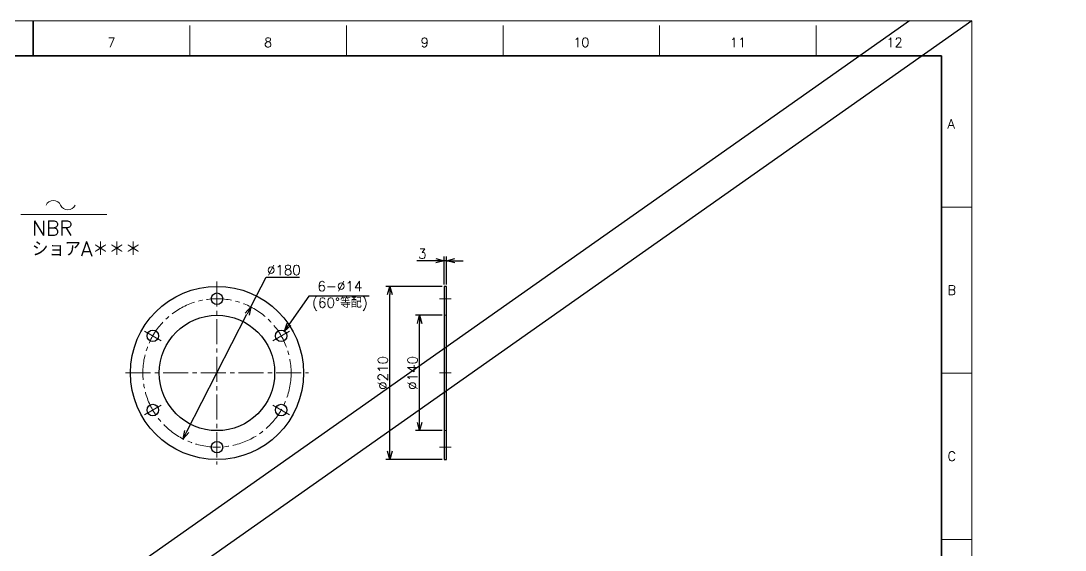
# Model space of a CAD drawing. Header units: millimetres. Extents: x 0 to 4931, y -34 to 1655.
# Drawn here: x 1198 to 2465, y 1013 to 1655 of the extents above; entities that cross this region are included whole.
import ezdxf
from ezdxf import colors
from ezdxf.entities.mleader import LeaderData, LeaderLine
from ezdxf.enums import TextEntityAlignment as Align
from ezdxf.math import Vec2, Vec3

# ---------------------------------------------------------------- set-up
doc = ezdxf.new("R2010")
doc.units = ezdxf.units.MM
doc.header["$LTSCALE"] = 1.6
doc.header["$PDMODE"] = 99
doc.header["$PDSIZE"] = 1
doc.linetypes.add('CENTER2', pattern=[28.575, 19.05, -3.175, 3.175, -3.175])
doc.linetypes.add('HIDDEN', pattern=[9.525, 6.35, -3.175])
for name, color, linetype, lineweight in [('01_NORMAL', 7, 'Continuous', 25), ('04_HIDDEN', 2, 'HIDDEN', 13), ('05_CENTER', 4, 'CENTER2', 13), ('07_寸法線', 3, 'Continuous', 9), ('08_DIM', 3, 'Continuous', 13), ('90_FRAME', 5, 'Continuous', 35)]:
    doc.layers.add(name, color=color, linetype=linetype, lineweight=lineweight)
doc.layers.add('10_DRAFT', color=8, linetype='Continuous', lineweight=0, plot=False)
doc.layers.add('91_BLANK', color=5, linetype='Continuous', lineweight=0, plot=False)
doc.styles.add('KSS_TXT', font='txt.shx', dxfattribs={"bigfont": 'extfont2.shx'})
doc.styles.get("Standard").update_dxf_attribs({"font": 'txt.shx', "bigfont": 'extfont2.shx'})
doc.dimstyles.new('KSS_DIM', dxfattribs={"dimscale": 4, "dimtxt": 3, "dimasz": 2.5, "dimexe": 1.25, "dimexo": 0.625, "dimtad": 1, "dimdsep": 46, "dimtxsty": 'KSS_TXT', "dimblk": 'OPEN30', "dimcen": 0, "dimazin": 2, "dimtfac": 0.75, "dimtmove": 0, "dimatfit": 3, "dimldrblk": 'OPEN30', "dimfxl": 1.25, "dimtolj": 1, "dimarcsym": 0})
doc.dimstyles.new('KSS_DIM$3', dxfattribs={"dimscale": 4, "dimtxt": 3, "dimasz": 2.5, "dimexe": 1.25, "dimexo": 0.625, "dimtad": 1, "dimtih": 1, "dimtoh": 1, "dimdsep": 46, "dimtxsty": 'KSS_TXT', "dimblk": 'OPEN30', "dimcen": 0, "dimazin": 2, "dimtfac": 0.75, "dimtofl": 0, "dimtmove": 0, "dimatfit": 3, "dimldrblk": 'OPEN30', "dimfxl": 1.25, "dimtolj": 1, "dimarcsym": 0})

# ---------------------------------------------------------------- blocks, each defined once
blk = doc.blocks.new('_Open30')
at = {"color": 0, "linetype": 'ByBlock', "lineweight": -2}
for p, q in [((-1, 0.27), (0, 0)), ((0, 0), (-1, -0.27)), ((0, 0), (-1, 0))]:
    blk.add_line(p, q, dxfattribs=at)
blk = doc.blocks.new('*D170')
at = {"layer": '08_DIM', "color": 0, "lineweight": -2, "transparency": 16777216}
for p, q in [((1709.1, 1298.4), (1676.8, 1298.4)), ((1681.8, 1168.4), (1681.8, 1288.4)), ((1709.1, 1158.4), (1676.8, 1158.4))]:
    blk.add_line(p, q, dxfattribs=at)
at = {"layer": 'Defpoints', "color": 0, "transparency": 16777216}
for p in [(1681.8, 1298.4), (1711.6, 1298.4), (1711.6, 1158.4)]:
    blk.add_point(p, dxfattribs=at)
at = {"layer": '08_DIM', "color": 0, "lineweight": -2, "transparency": 16777216, "xscale": 10, "yscale": 10, "zscale": 10}
for p, rotation in [((1681.8, 1298.4), 90), ((1681.8, 1158.4), 270)]:
    blk.add_blockref('_Open30', p, dxfattribs=dict(at, rotation=rotation))
at = {"layer": '08_DIM', "color": 0, "transparency": 16777216, "insert": (1673.3, 1228.4), "char_height": 12, "attachment_point": 5, "rotation": 90, "style": 'KSS_TXT'}
blk.add_mtext('\\A1;%%C140', dxfattribs=at)
blk = doc.blocks.new('*D171')
at = {"layer": '08_DIM', "color": 0, "lineweight": -2, "transparency": 16777216}
for p, q in [((1709.1, 1333.4), (1640.7, 1333.4)), ((1645.7, 1133.4), (1645.7, 1323.4)), ((1709.1, 1123.4), (1640.7, 1123.4))]:
    blk.add_line(p, q, dxfattribs=at)
at = {"layer": 'Defpoints', "color": 0, "transparency": 16777216}
for p in [(1645.7, 1333.4), (1711.6, 1333.4), (1711.6, 1123.4)]:
    blk.add_point(p, dxfattribs=at)
at = {"layer": '08_DIM', "color": 0, "lineweight": -2, "transparency": 16777216, "xscale": 10, "yscale": 10, "zscale": 10}
for p, rotation in [((1645.7, 1333.4), 90), ((1645.7, 1123.4), 270)]:
    blk.add_blockref('_Open30', p, dxfattribs=dict(at, rotation=rotation))
at = {"layer": '08_DIM', "color": 0, "transparency": 16777216, "insert": (1637.2, 1228.4), "char_height": 12, "attachment_point": 5, "rotation": 90, "style": 'KSS_TXT'}
blk.add_mtext('\\A1;%%C210', dxfattribs=at)
blk = doc.blocks.new('*D172')
at = {"layer": '08_DIM', "color": 0, "lineweight": -2, "transparency": 16777216}
for p, q in [((1711.6, 1335.9), (1711.6, 1369.6)), ((1714.6, 1335.9), (1714.6, 1369.6)), ((1701.6, 1364.6), (1678.6, 1364.6)), ((1714.6, 1364.6), (1711.6, 1364.6)), ((1724.6, 1364.6), (1734.6, 1364.6))]:
    blk.add_line(p, q, dxfattribs=at)
at = {"layer": 'Defpoints', "color": 0, "transparency": 16777216}
for p in [(1711.6, 1364.6), (1711.6, 1333.4), (1714.6, 1333.4)]:
    blk.add_point(p, dxfattribs=at)
at = {"layer": '08_DIM', "color": 0, "lineweight": -2, "transparency": 16777216, "xscale": 10, "yscale": 10, "zscale": 10}
blk.add_blockref('_Open30', (1711.6, 1364.6), dxfattribs=at)
at = {"layer": '08_DIM', "color": 0, "lineweight": -2, "transparency": 16777216, "xscale": 10, "yscale": 10, "zscale": 10, "rotation": 180}
blk.add_blockref('_Open30', (1714.6, 1364.6), dxfattribs=at)
at = {"layer": '08_DIM', "color": 0, "transparency": 16777216, "insert": (1685.1, 1373.1), "char_height": 12, "attachment_point": 5, "style": 'KSS_TXT'}
blk.add_mtext('\\A1;3', dxfattribs=at)
blk = doc.blocks.new('*D174')
at = {"layer": '08_DIM', "color": 0, "lineweight": -2, "transparency": 16777216}
for p, q in [((1476.9, 1308.5), (1495.5, 1344.7)), ((1495.5, 1344.7), (1536, 1344.7)), ((1399.4, 1157.2), (1472.3, 1299.6))]:
    blk.add_line(p, q, dxfattribs=at)
at = {"layer": 'Defpoints', "color": 0, "transparency": 16777216}
for p in [(1476.9, 1308.5), (1394.8, 1148.3)]:
    blk.add_point(p, dxfattribs=at)
at = {"layer": '08_DIM', "color": 0, "lineweight": -2, "transparency": 16777216, "xscale": 10, "yscale": 10, "zscale": 10}
for p, rotation in [((1476.9, 1308.5), 62.87777166733505), ((1394.8, 1148.3), 242.8777716673351)]:
    blk.add_blockref('_Open30', p, dxfattribs=dict(at, rotation=rotation))
at = {"layer": '08_DIM', "color": 0, "transparency": 16777216, "insert": (1517, 1353.2), "char_height": 12, "attachment_point": 5, "style": 'KSS_TXT'}
blk.add_mtext('\\A1;%%C180', dxfattribs=at)
blk = doc.blocks.new('*D176')
at = {"layer": '08_DIM', "color": 0, "lineweight": -2, "transparency": 16777216}
for p, q in [((1547.2, 1321.6), (1523.5, 1287.4)), ((1620.5, 1321.6), (1547.2, 1321.6))]:
    blk.add_line(p, q, dxfattribs=at)
at = {"layer": 'Defpoints', "color": 0, "transparency": 16777216}
for p in [(1509.8, 1267.7), (1517.8, 1279.2)]:
    blk.add_point(p, dxfattribs=at)
at = {"layer": '08_DIM', "color": 0, "lineweight": -2, "transparency": 16777216, "xscale": 10, "yscale": 10, "zscale": 10, "rotation": 235.3403812692133}
blk.add_blockref('_Open30', (1517.8, 1279.2), dxfattribs=at)
at = {"layer": '08_DIM', "color": 0, "transparency": 16777216, "insert": (1585.1, 1321.6), "char_height": 12, "attachment_point": 5, "style": 'KSS_TXT'}
blk.add_mtext('\\A1;6-%%C14\\P(60°等配)', dxfattribs=at)
blk = doc.blocks.new('p1ba05')
for centre, start, end in [((-2.95, 0.29), 24.2276, 155.5758), ((0, 1.62), 204.2276, 335.5758)]:
    blk.add_arc(centre, 1.62, start, end)
blk = doc.blocks.new('AM_BALLOON1')
at = {"transparency": 16777216}
blk.add_circle((0, 0), 5, dxfattribs=at)
blk.add_attdef('B_NUMBER', text='', height=3, dxfattribs=at).set_placement((0, 0), align=Align.MIDDLE_CENTER)
blk = doc.blocks.new('_OPEN')
at = {"color": 0, "linetype": 'ByBlock'}
for p, q in [((-1, 0.17), (0, 0)), ((0, 0), (-1, -0.17)), ((0, 0), (-1, 0))]:
    blk.add_line(p, q, dxfattribs=at)

msp = doc.modelspace()

# ---------------------------------------------------------------- linework, layer by layer
at = {"color": 3}
msp.add_lwpolyline([(1714.606, 1333.412), (1711.606, 1333.412), (1711.606, 1123.412), (1714.606, 1123.412)], close=True, dxfattribs=at)
for centre, radius in [((1435.876, 1228.412), 105), ((1435.876, 1318.412), 7), ((1435.876, 1228.412), 70), ((1357.934, 1273.412), 7), ((1513.819, 1273.412), 7), ((1357.934, 1183.412), 7), ((1513.819, 1183.412), 7), ((1435.876, 1138.412), 7)]:
    msp.add_circle(centre, radius, dxfattribs=at)
at = {"layer": '01_NORMAL'}
for p, q in [((2352.09, 1655.492), (0, 0)), ((2276.442, 1655.492), (0, 53.245))]:
    msp.add_line(p, q, dxfattribs=at)
at = {"layer": '04_HIDDEN', "color": 3}
for p, q in [((1714.606, 1298.412), (1711.606, 1298.412)), ((1714.606, 1158.412), (1711.606, 1158.412))]:
    msp.add_line(p, q, dxfattribs=at)
at = {"layer": '05_CENTER'}
for p, q in [((1435.876, 1339.397), (1435.876, 1117.428)), ((1720.258, 1318.412), (1705.942, 1318.412)), ((1368.066, 1267.563), (1347.802, 1279.262)), ((1503.687, 1267.563), (1523.95, 1279.262)), ((1324.892, 1228.412), (1546.861, 1228.412)), ((1720.265, 1228.412), (1705.948, 1228.412)), ((1368.066, 1189.262), (1347.802, 1177.563)), ((1503.687, 1189.262), (1523.95, 1177.563)), ((1720.258, 1138.412), (1705.942, 1138.412))]:
    msp.add_line(p, q, dxfattribs=at)
msp.add_circle((1435.876, 1228.412), 90, dxfattribs=at)
at = {"layer": '08_DIM'}
msp.add_line((1197.868, 1420.761), (1301.992, 1420.761), dxfattribs=at)
at = {"layer": '10_DRAFT'}
msp.add_line((1714.606, 1228.412), (1711.606, 1228.412), dxfattribs=at)
at = {"layer": '90_FRAME'}
msp.add_line((1212.8, 1655.492), (1212.8, 1613), dxfattribs=at)
at = {"layer": '90_FRAME', "color": 4, "lineweight": 13}
for p, q in [((1402.891, 1613), (1402.891, 1649.812)), ((1592.982, 1613), (1592.982, 1649.812)), ((1783.073, 1613), (1783.073, 1649.812)), ((1973.164, 1613), (1973.164, 1649.812)), ((2163.255, 1613), (2163.255, 1649.812)), ((2352.09, 1429.72), (2315.279, 1429.72)), ((2352.09, 1228.088), (2315.279, 1228.088)), ((2352.09, 1026.456), (2315.279, 1026.456))]:
    msp.add_line(p, q, dxfattribs=at)
at = {"layer": '90_FRAME'}
msp.add_lwpolyline([(110.322, 36.647), (2315.279, 36.647), (2315.279, 1613), (110.322, 1613)], close=True, dxfattribs=at)
at = {"layer": '91_BLANK'}
msp.add_lwpolyline([(0, 0), (2352.09, 0), (2352.09, 1655.492), (0, 1655.492)], close=True, dxfattribs=at)

# ---------------------------------------------------------------- block references
at = {"layer": '08_DIM', "xscale": 6, "yscale": 6, "zscale": 6}
msp.add_blockref('p1ba05', (1254.929, 1426.231), dxfattribs=at)

# ---------------------------------------------------------------- texts
at = {"layer": '08_DIM', "style": 'KSS_TXT'}
for s, p in [('NBR', (1211.32, 1394.981)), ('ショアA＊＊＊', (1211.32, 1369.903))]:
    msp.add_text(s, height=18, dxfattribs=at).set_placement(p)
at = {"layer": '90_FRAME', "color": 0, "lineweight": 13, "style": 'KSS_TXT'}
for s, p in [('7', (1307.846, 1620.332)), ('8', (1497.937, 1620.332)), ('9', (1688.028, 1620.332)), ('10', (1878.119, 1620.332)), ('11', (2068.209, 1620.332)), ('12', (2258.3, 1620.332))]:
    msp.add_text(s, height=11.36, dxfattribs=at).set_placement(p, align=Align.BOTTOM_CENTER)
for s, p in [('A', (2322.597, 1530.536)), ('B', (2322.597, 1328.904)), ('C', (2322.597, 1127.272))]:
    msp.add_text(s, height=11.36, dxfattribs=at).set_placement(p, align=Align.MIDDLE_LEFT)

# ---------------------------------------------------------------- dimensions: what is measured, and where the dimension line sits
at = {"layer": '08_DIM'}
dim = msp.add_linear_dim(base=(1711.606, 1364.611), p1=(1714.606, 1333.412), p2=(1711.606, 1333.412), dimstyle='KSS_DIM', dxfattribs=at)
dim.commit()
dim.dimension.update_dxf_attribs({"geometry": '*D172', "text_midpoint": (1685.106, 1373.111)})
dim = msp.add_diameter_dim_2p(p1=(1394.846, 1148.309), p2=(1476.906, 1308.516), dimstyle='KSS_DIM$3', override={"dimpost": '%%C<>', "dimtix": 1, "dimatfit": 2}, dxfattribs=at)
dim.commit()
dim.dimension.update_dxf_attribs({"geometry": '*D174', "text_midpoint": (1516.958, 1344.734), "dimtype": 163})
dim = msp.add_diameter_dim_2p(p1=(1509.838, 1267.655), p2=(1517.799, 1279.17), text='6-<>', dimstyle='KSS_DIM$3', override={"dimpost": '%%C<>\\X(60°等配)', "dimtix": 1}, dxfattribs=at)
dim.commit()
dim.dimension.update_dxf_attribs({"geometry": '*D176', "text_midpoint": (1585.069, 1321.649), "dimtype": 163})
for base, p1, p2, picture, middle in [((1645.672, 1333.412), (1711.606, 1123.412), (1711.606, 1333.412), '*D171', (1637.172, 1228.412)), ((1681.805, 1298.412), (1711.606, 1158.412), (1711.606, 1298.412), '*D170', (1673.305, 1228.412))]:
    dim = msp.add_linear_dim(base=base, p1=p1, p2=p2, angle=90, text='%%C<>', dimstyle='KSS_DIM', dxfattribs=at)
    dim.commit()
    dim.dimension.update_dxf_attribs({"geometry": picture, "text_midpoint": middle})

# ---------------------------------------------------------------- leaders
at = {"layer": '07_寸法線'}
ml = msp.add_multileader_block('Standard', dxfattribs=at)
ml.set_content('AM_BALLOON1', color=256, scale=5)
ml.set_attribute('B_NUMBER', '15', width=0)
ml.set_leader_properties(color=256, linetype='ByLayer', lineweight=-1)
ml.set_arrow_properties(name='OPEN')
ml.build(insert=Vec2(0, 0))
ml.multileader.update_dxf_attribs({"leader_type": 0, "has_dogleg": 0, "text_right_attachment_type": 6, "dogleg_length": 0, "arrow_head_size": 10, "scale": 2.5, "block_connection_type": 1})
ctx = ml.context
ctx.base_point, ctx.scale, ctx.char_height, ctx.arrow_head_size, ctx.landing_gap_size, ctx.plane_origin = Vec3(3060.633, 1420.781), 2.5, 20, 10, 10, Vec3(3060.633, 1420.781)
ctx.right_attachment, ctx.attachment_type = 6, 1
notes = []
notes.append((ctx, [(0, (0, 0, 0), (0, 0), (1, 0), 1, [])]))
ctx.block.insert = Vec3(3060.633, 1420.781)
ml = msp.add_multileader_block('Standard', dxfattribs=at)
ml.set_content('AM_BALLOON1', color=256, scale=5)
ml.set_attribute('B_NUMBER', '16', width=0)
ml.set_leader_properties(color=256, linetype='ByLayer', lineweight=-1)
ml.set_arrow_properties(name='OPEN')
ml.build(insert=Vec2(0, 0))
ml.multileader.update_dxf_attribs({"leader_type": 0, "has_dogleg": 0, "text_right_attachment_type": 6, "dogleg_length": 0, "arrow_head_size": 10, "scale": 2.5, "block_connection_type": 1})
ctx = ml.context
ctx.base_point, ctx.scale, ctx.char_height, ctx.arrow_head_size, ctx.landing_gap_size, ctx.plane_origin = Vec3(3843.479, 1420.761), 2.5, 20, 10, 10, Vec3(3843.479, 1420.761)
ctx.right_attachment, ctx.attachment_type = 6, 1
notes.append((ctx, [(0, (0, 0, 0), (0, 0), (1, 0), 1, [])]))
ctx.block.insert = Vec3(3843.479, 1420.761)
for ctx, leaders in notes:
    for number, flags, end, landing, length, lines in leaders:
        leader = LeaderData()
        leader.index, (leader.has_last_leader_line, leader.has_dogleg_vector, leader.attachment_direction) = number, flags
        leader.last_leader_point, leader.dogleg_vector, leader.dogleg_length = Vec3(end), Vec3(landing), length
        for number, points, colour, breaks in lines:
            line = LeaderLine()
            line.index, line.vertices, line.color, line.breaks = number, Vec3.list(points), colors.encode_raw_color(colour), breaks
            leader.lines.append(line)
        ctx.leaders.append(leader)

doc.saveas('drawing.dxf')
